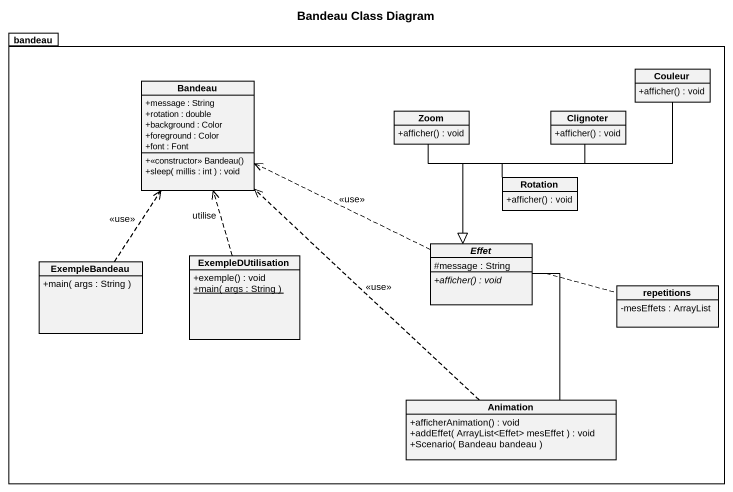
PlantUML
@startuml
title Bandeau Class Diagram
hide circle
hide empty members
skinparam classAttributeIconSize 0
package bandeau {
  class Couleur {
    +afficher() : void
  }
  class Bandeau {
    +message : String
    +rotation : double
    +background : Color
    +foreground : Color
    +font : Font
    +<<constructor>> Bandeau()
    +sleep( millis : int ) : void
  }
  class Zoom {
    +afficher() : void
  }
  class Clignoter {
    +afficher() : void
  }
  class Rotation {
    +afficher() : void
  }
  class ExempleBandeau {
    +main( args : String )
  }
  class ExempleDUtilisation {
    +exemple() : void
    {static} +main( args : String )
  }
  abstract class Effet {
    #message : String
    {abstract} +afficher() : void
  }
  class repetitions {
    -mesEffets : ArrayList
  }
  class Animation {
    +afficherAnimation() : void
    +addEffet( ArrayList<Effet> mesEffet ) : void
    +Scenario( Bandeau bandeau )
  }
}
Couleur --|> Effet
Zoom --|> Effet
Clignoter --|> Effet
Rotation --|> Effet
ExempleBandeau .up.> Bandeau : <<use>>
ExempleDUtilisation .up.> Bandeau : utilise
Effet .left.> Bandeau : <<use>>
Effet -- Animation
(Effet, Animation) .. repetitions
Animation .up.> Bandeau : <<use>>
@enduml
